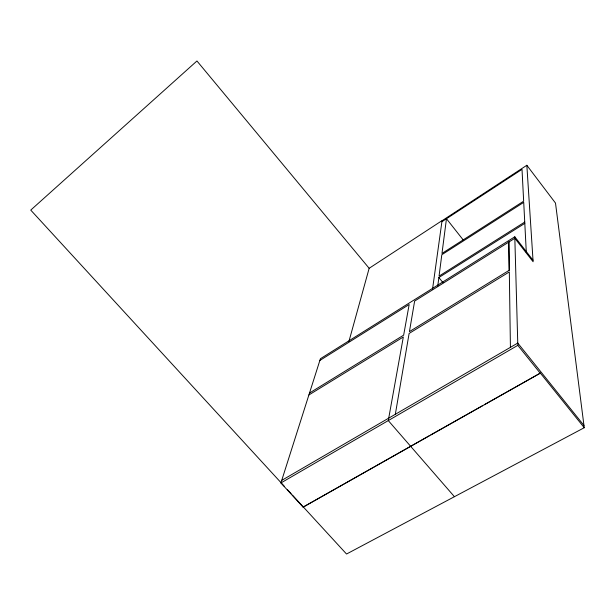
<?xml version="1.0" encoding="UTF-8"?>
<svg xmlns="http://www.w3.org/2000/svg" width="615" height="615" viewBox="0 0 615 615"><rect width="100%" height="100%" fill="white"/><g stroke="black" fill="none" stroke-linecap="round" stroke-linejoin="round"><path stroke-width="0.92" d="M437.765 286.067L438.864 277.526L524.803 223.368M432.537 289.173L442.054 220.616L369.154 268.294L348.928 341.456M395.33 414.295L409.113 333.445L509.32 271.93L510.419 347.337M533.013 260.207L514.793 236.798L320.415 358.722L280.909 482.952L303.11 507.129L429.132 435.812M442.039 220.747L526.84 165.281L555.499 203.081L584.25 427.717L346.537 554.023L292.417 495.083M441.901 221.715L522.012 169.356L523.657 201.19L441.977 253.449L446.467 218.732L463.095 239.804M524.733 222.069L439.049 276.12L441.808 254.733L523.719 202.373L526.317 252.627M319.861 360.459L409.167 304.502L403.655 335.152L309.514 393.008M308.891 394.968L403.325 336.997L388.288 420.583L454.431 496.689M281.716 480.392L517.761 343.07L583.966 425.465M280.909 482.952L517.822 345.346L514.793 236.798M430.808 434.874L482.652 405.639M484.328 404.701L540.354 373.113L584.25 427.717M303.11 507.129L540.354 373.113M284.168 486.104L30.75 210.099L196.946 60.977L369.154 268.294M287.343 489.555L291.149 493.699M517.822 345.346L540.37 373.39M438.864 277.526L443.069 282.746M526.84 165.281L533.113 261.759L514.84 238.297L414.633 301.081L409.429 331.608L509.297 270.231L508.882 242.026M508.766 242.095L509.174 270.308"/></g></svg>
